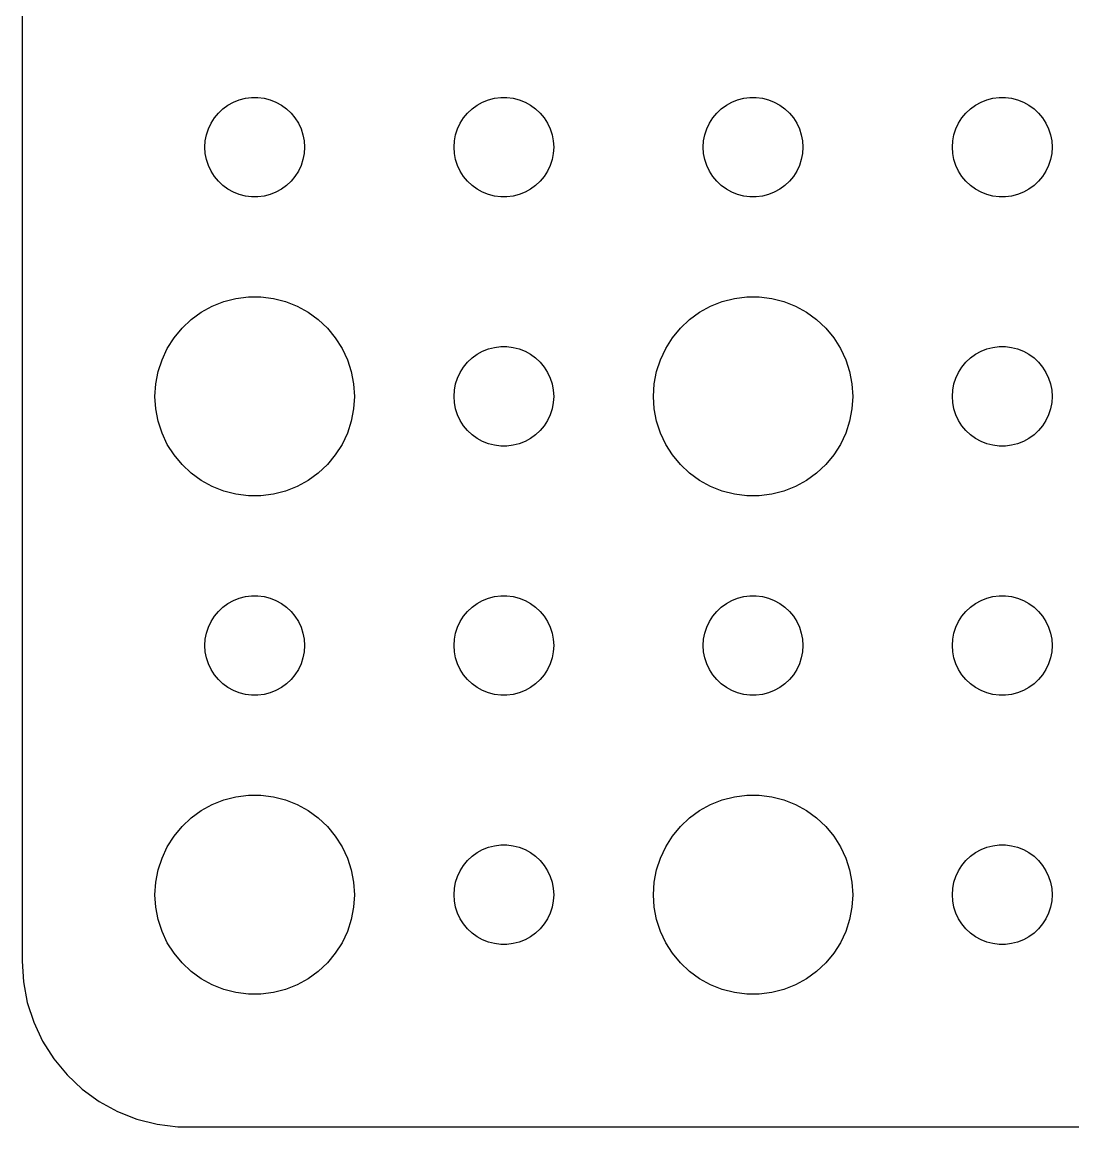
# Model space of a CAD drawing. Header units: metres. Extents: x -67 to 67, y 131 to 289.
# Drawn here: x -67 to -35.37, y 215.01 to 248.27 of the extents above; entities that cross this region are included whole.
import ezdxf

# ---------------------------------------------------------------- set-up
doc = ezdxf.new("R2010")
doc.units = ezdxf.units.M

msp = doc.modelspace()

# ---------------------------------------------------------------- linework, layer by layer
for p, q in [((-67, 284), (-67, 220)), ((-60.9561, 245.656), (-60.8037, 245.766)), ((-60.8037, 245.766), (-60.6387, 245.857)), ((-60.6387, 245.857), (-60.4635, 245.927)), ((-60.4635, 245.927), (-60.2811, 245.973)), ((-60.2811, 245.973), (-60.0942, 245.997)), ((-60.0942, 245.997), (-59.9058, 245.997)), ((-59.9058, 245.997), (-59.7189, 245.973)), ((-59.7189, 245.973), (-59.5365, 245.927)), ((-59.5365, 245.927), (-59.3613, 245.857)), ((-59.3613, 245.857), (-59.1963, 245.766)), ((-59.1963, 245.766), (-59.0439, 245.656)), ((-53.4561, 245.656), (-53.3037, 245.766)), ((-53.3037, 245.766), (-53.1387, 245.857)), ((-53.1387, 245.857), (-52.9635, 245.927)), ((-52.9635, 245.927), (-52.7811, 245.973)), ((-52.7811, 245.973), (-52.5942, 245.997)), ((-52.5942, 245.997), (-52.4058, 245.997)), ((-52.4058, 245.997), (-52.2189, 245.973)), ((-52.2189, 245.973), (-52.0365, 245.927)), ((-52.0365, 245.927), (-51.8613, 245.857)), ((-51.8613, 245.857), (-51.6963, 245.766)), ((-51.6963, 245.766), (-51.5439, 245.656)), ((-45.9561, 245.656), (-45.8037, 245.766)), ((-45.8037, 245.766), (-45.6387, 245.857)), ((-45.6387, 245.857), (-45.4635, 245.927)), ((-45.4635, 245.927), (-45.2811, 245.973)), ((-45.2811, 245.973), (-45.0942, 245.997)), ((-45.0942, 245.997), (-44.9058, 245.997)), ((-44.9058, 245.997), (-44.7189, 245.973)), ((-44.7189, 245.973), (-44.5365, 245.927)), ((-44.5365, 245.927), (-44.3613, 245.857)), ((-44.3613, 245.857), (-44.1963, 245.766)), ((-44.1963, 245.766), (-44.0439, 245.656)), ((-38.4561, 245.656), (-38.3037, 245.766)), ((-38.3037, 245.766), (-38.1387, 245.857)), ((-38.1387, 245.857), (-37.9635, 245.927)), ((-37.9635, 245.927), (-37.7811, 245.973)), ((-37.7811, 245.973), (-37.5942, 245.997)), ((-37.5942, 245.997), (-37.4058, 245.997)), ((-37.4058, 245.997), (-37.2189, 245.973)), ((-37.2189, 245.973), (-37.0365, 245.927)), ((-37.0365, 245.927), (-36.8613, 245.857)), ((-36.8613, 245.857), (-36.6963, 245.766)), ((-36.6963, 245.766), (-36.5439, 245.656)), ((-61.2135, 245.382), (-61.0934, 245.527)), ((-61.0934, 245.527), (-60.9561, 245.656)), ((-59.0439, 245.656), (-58.9065, 245.527)), ((-58.9065, 245.527), (-58.7865, 245.382)), ((-53.7135, 245.382), (-53.5934, 245.527)), ((-53.5934, 245.527), (-53.4561, 245.656)), ((-51.5439, 245.656), (-51.4065, 245.527)), ((-51.4065, 245.527), (-51.2865, 245.382)), ((-46.2135, 245.382), (-46.0934, 245.527)), ((-46.0934, 245.527), (-45.9561, 245.656)), ((-44.0439, 245.656), (-43.9065, 245.527)), ((-43.9065, 245.527), (-43.7865, 245.382)), ((-38.7135, 245.382), (-38.5934, 245.527)), ((-38.5934, 245.527), (-38.4561, 245.656)), ((-36.5439, 245.656), (-36.4065, 245.527)), ((-36.4065, 245.527), (-36.2865, 245.382)), ((-61.3947, 245.052), (-61.3145, 245.223)), ((-61.3145, 245.223), (-61.2135, 245.382)), ((-58.7865, 245.382), (-58.6855, 245.223)), ((-58.6855, 245.223), (-58.6053, 245.052)), ((-53.8947, 245.052), (-53.8145, 245.223)), ((-53.8145, 245.223), (-53.7135, 245.382)), ((-51.2865, 245.382), (-51.1855, 245.223)), ((-51.1855, 245.223), (-51.1053, 245.052)), ((-46.3947, 245.052), (-46.3145, 245.223)), ((-46.3145, 245.223), (-46.2135, 245.382)), ((-43.7865, 245.382), (-43.6855, 245.223)), ((-43.6855, 245.223), (-43.6053, 245.052)), ((-38.8947, 245.052), (-38.8145, 245.223)), ((-38.8145, 245.223), (-38.7135, 245.382)), ((-36.2865, 245.382), (-36.1855, 245.223)), ((-36.1855, 245.223), (-36.1053, 245.052)), ((-61.4882, 244.688), (-61.4529, 244.873)), ((-61.4529, 244.873), (-61.3947, 245.052)), ((-58.6053, 245.052), (-58.5471, 244.873)), ((-58.5471, 244.873), (-58.5118, 244.688)), ((-53.9882, 244.688), (-53.9529, 244.873)), ((-53.9529, 244.873), (-53.8947, 245.052)), ((-51.1053, 245.052), (-51.0471, 244.873)), ((-51.0471, 244.873), (-51.0118, 244.688)), ((-46.4882, 244.688), (-46.4529, 244.873)), ((-46.4529, 244.873), (-46.3947, 245.052)), ((-43.6053, 245.052), (-43.5471, 244.873)), ((-43.5471, 244.873), (-43.5118, 244.688)), ((-38.9882, 244.688), (-38.9529, 244.873)), ((-38.9529, 244.873), (-38.8947, 245.052)), ((-36.1053, 245.052), (-36.0471, 244.873)), ((-36.0471, 244.873), (-36.0118, 244.688)), ((-61.5, 244.5), (-61.4882, 244.688)), ((-61.4882, 244.312), (-61.5, 244.5)), ((-58.5118, 244.688), (-58.5, 244.5)), ((-58.5, 244.5), (-58.5118, 244.312)), ((-54, 244.5), (-53.9882, 244.688)), ((-53.9882, 244.312), (-54, 244.5)), ((-51.0118, 244.688), (-51, 244.5)), ((-51, 244.5), (-51.0118, 244.312)), ((-46.5, 244.5), (-46.4882, 244.688)), ((-46.4882, 244.312), (-46.5, 244.5)), ((-43.5118, 244.688), (-43.5, 244.5)), ((-43.5, 244.5), (-43.5118, 244.312)), ((-39, 244.5), (-38.9882, 244.688)), ((-38.9882, 244.312), (-39, 244.5)), ((-36.0118, 244.688), (-36, 244.5)), ((-36, 244.5), (-36.0118, 244.312)), ((-61.4529, 244.127), (-61.4882, 244.312)), ((-61.3947, 243.948), (-61.4529, 244.127)), ((-58.5471, 244.127), (-58.6053, 243.948)), ((-58.5118, 244.312), (-58.5471, 244.127)), ((-53.9529, 244.127), (-53.9882, 244.312)), ((-53.8947, 243.948), (-53.9529, 244.127)), ((-51.0471, 244.127), (-51.1053, 243.948)), ((-51.0118, 244.312), (-51.0471, 244.127)), ((-46.4529, 244.127), (-46.4882, 244.312)), ((-46.3947, 243.948), (-46.4529, 244.127)), ((-43.5471, 244.127), (-43.6053, 243.948)), ((-43.5118, 244.312), (-43.5471, 244.127)), ((-38.9529, 244.127), (-38.9882, 244.312)), ((-38.8947, 243.948), (-38.9529, 244.127)), ((-36.0471, 244.127), (-36.1053, 243.948)), ((-36.0118, 244.312), (-36.0471, 244.127)), ((-61.3145, 243.777), (-61.3947, 243.948)), ((-61.2135, 243.618), (-61.3145, 243.777)), ((-58.6855, 243.777), (-58.7865, 243.618)), ((-58.6053, 243.948), (-58.6855, 243.777)), ((-53.8145, 243.777), (-53.8947, 243.948)), ((-53.7135, 243.618), (-53.8145, 243.777)), ((-51.1855, 243.777), (-51.2865, 243.618)), ((-51.1053, 243.948), (-51.1855, 243.777)), ((-46.3145, 243.777), (-46.3947, 243.948)), ((-46.2135, 243.618), (-46.3145, 243.777)), ((-43.6855, 243.777), (-43.7865, 243.618)), ((-43.6053, 243.948), (-43.6855, 243.777)), ((-38.8145, 243.777), (-38.8947, 243.948)), ((-38.7135, 243.618), (-38.8145, 243.777)), ((-36.1855, 243.777), (-36.2865, 243.618)), ((-36.1053, 243.948), (-36.1855, 243.777)), ((-61.0934, 243.473), (-61.2135, 243.618)), ((-60.9561, 243.344), (-61.0934, 243.473)), ((-58.9065, 243.473), (-59.0439, 243.344)), ((-58.7865, 243.618), (-58.9065, 243.473)), ((-53.5934, 243.473), (-53.7135, 243.618)), ((-53.4561, 243.344), (-53.5934, 243.473)), ((-51.4065, 243.473), (-51.5439, 243.344)), ((-51.2865, 243.618), (-51.4065, 243.473)), ((-46.0934, 243.473), (-46.2135, 243.618)), ((-45.9561, 243.344), (-46.0934, 243.473)), ((-43.9065, 243.473), (-44.0439, 243.344)), ((-43.7865, 243.618), (-43.9065, 243.473)), ((-38.5934, 243.473), (-38.7135, 243.618)), ((-38.4561, 243.344), (-38.5934, 243.473)), ((-36.4065, 243.473), (-36.5439, 243.344)), ((-36.2865, 243.618), (-36.4065, 243.473)), ((-60.8037, 243.234), (-60.9561, 243.344)), ((-60.6387, 243.143), (-60.8037, 243.234)), ((-60.4635, 243.073), (-60.6387, 243.143)), ((-59.3613, 243.143), (-59.5365, 243.073)), ((-59.1963, 243.234), (-59.3613, 243.143)), ((-59.0439, 243.344), (-59.1963, 243.234)), ((-53.3037, 243.234), (-53.4561, 243.344)), ((-53.1387, 243.143), (-53.3037, 243.234)), ((-52.9635, 243.073), (-53.1387, 243.143)), ((-51.8613, 243.143), (-52.0365, 243.073)), ((-51.6963, 243.234), (-51.8613, 243.143)), ((-51.5439, 243.344), (-51.6963, 243.234)), ((-45.8037, 243.234), (-45.9561, 243.344)), ((-45.6387, 243.143), (-45.8037, 243.234)), ((-45.4635, 243.073), (-45.6387, 243.143)), ((-44.3613, 243.143), (-44.5365, 243.073)), ((-44.1963, 243.234), (-44.3613, 243.143)), ((-44.0439, 243.344), (-44.1963, 243.234)), ((-38.3037, 243.234), (-38.4561, 243.344)), ((-38.1387, 243.143), (-38.3037, 243.234)), ((-37.9635, 243.073), (-38.1387, 243.143)), ((-36.8613, 243.143), (-37.0365, 243.073)), ((-36.6963, 243.234), (-36.8613, 243.143)), ((-36.5439, 243.344), (-36.6963, 243.234)), ((-60.2811, 243.027), (-60.4635, 243.073)), ((-60.0942, 243.003), (-60.2811, 243.027)), ((-59.9058, 243.003), (-60.0942, 243.003)), ((-59.7189, 243.027), (-59.9058, 243.003)), ((-59.5365, 243.073), (-59.7189, 243.027)), ((-52.7811, 243.027), (-52.9635, 243.073)), ((-52.5942, 243.003), (-52.7811, 243.027)), ((-52.4058, 243.003), (-52.5942, 243.003)), ((-52.2189, 243.027), (-52.4058, 243.003)), ((-52.0365, 243.073), (-52.2189, 243.027)), ((-45.2811, 243.027), (-45.4635, 243.073)), ((-45.0942, 243.003), (-45.2811, 243.027)), ((-44.9058, 243.003), (-45.0942, 243.003)), ((-44.7189, 243.027), (-44.9058, 243.003)), ((-44.5365, 243.073), (-44.7189, 243.027)), ((-37.7811, 243.027), (-37.9635, 243.073)), ((-37.5942, 243.003), (-37.7811, 243.027)), ((-37.4058, 243.003), (-37.5942, 243.003)), ((-37.2189, 243.027), (-37.4058, 243.003)), ((-37.0365, 243.073), (-37.2189, 243.027)), ((-61.2773, 239.714), (-60.927, 239.853)), ((-60.927, 239.853), (-60.5621, 239.947)), ((-60.5621, 239.947), (-60.1884, 239.994)), ((-60.1884, 239.994), (-59.8116, 239.994)), ((-59.8116, 239.994), (-59.4379, 239.947)), ((-59.4379, 239.947), (-59.0729, 239.853)), ((-59.0729, 239.853), (-58.7227, 239.714)), ((-46.2773, 239.714), (-45.927, 239.853)), ((-45.927, 239.853), (-45.5621, 239.947)), ((-45.5621, 239.947), (-45.1884, 239.994)), ((-45.1884, 239.994), (-44.8116, 239.994)), ((-44.8116, 239.994), (-44.4379, 239.947)), ((-44.4379, 239.947), (-44.0729, 239.853)), ((-44.0729, 239.853), (-43.7227, 239.714)), ((-61.9123, 239.312), (-61.6075, 239.533)), ((-61.6075, 239.533), (-61.2773, 239.714)), ((-58.7227, 239.714), (-58.3925, 239.533)), ((-58.3925, 239.533), (-58.0877, 239.312)), ((-46.9123, 239.312), (-46.6075, 239.533)), ((-46.6075, 239.533), (-46.2773, 239.714)), ((-43.7227, 239.714), (-43.3925, 239.533)), ((-43.3925, 239.533), (-43.0877, 239.312)), ((-62.1869, 239.054), (-61.9123, 239.312)), ((-58.0877, 239.312), (-57.8131, 239.054)), ((-47.1869, 239.054), (-46.9123, 239.312)), ((-43.0877, 239.312), (-42.8131, 239.054)), ((-62.427, 238.763), (-62.1869, 239.054)), ((-57.8131, 239.054), (-57.5729, 238.763)), ((-47.427, 238.763), (-47.1869, 239.054)), ((-42.8131, 239.054), (-42.5729, 238.763)), ((-62.6289, 238.445), (-62.427, 238.763)), ((-57.5729, 238.763), (-57.3711, 238.445)), ((-52.9635, 238.427), (-52.7811, 238.473)), ((-52.7811, 238.473), (-52.5942, 238.497)), ((-52.5942, 238.497), (-52.4058, 238.497)), ((-52.4058, 238.497), (-52.2189, 238.473)), ((-52.2189, 238.473), (-52.0365, 238.427)), ((-47.6289, 238.445), (-47.427, 238.763)), ((-42.5729, 238.763), (-42.3711, 238.445)), ((-37.9635, 238.427), (-37.7811, 238.473)), ((-37.7811, 238.473), (-37.5942, 238.497)), ((-37.5942, 238.497), (-37.4058, 238.497)), ((-37.4058, 238.497), (-37.2189, 238.473)), ((-37.2189, 238.473), (-37.0365, 238.427)), ((-62.7893, 238.104), (-62.6289, 238.445)), ((-57.3711, 238.445), (-57.2107, 238.104)), ((-53.5934, 238.027), (-53.4561, 238.156)), ((-53.4561, 238.156), (-53.3037, 238.266)), ((-53.3037, 238.266), (-53.1387, 238.357)), ((-53.1387, 238.357), (-52.9635, 238.427)), ((-52.0365, 238.427), (-51.8613, 238.357)), ((-51.8613, 238.357), (-51.6963, 238.266)), ((-51.6963, 238.266), (-51.5439, 238.156)), ((-51.5439, 238.156), (-51.4065, 238.027)), ((-47.7893, 238.104), (-47.6289, 238.445)), ((-42.3711, 238.445), (-42.2107, 238.104)), ((-38.5934, 238.027), (-38.4561, 238.156)), ((-38.4561, 238.156), (-38.3037, 238.266)), ((-38.3037, 238.266), (-38.1387, 238.357)), ((-38.1387, 238.357), (-37.9635, 238.427)), ((-37.0365, 238.427), (-36.8613, 238.357)), ((-36.8613, 238.357), (-36.6963, 238.266)), ((-36.6963, 238.266), (-36.5439, 238.156)), ((-36.5439, 238.156), (-36.4065, 238.027)), ((-62.9057, 237.746), (-62.7893, 238.104)), ((-57.2107, 238.104), (-57.0942, 237.746)), ((-53.8145, 237.723), (-53.7135, 237.882)), ((-53.7135, 237.882), (-53.5934, 238.027)), ((-51.4065, 238.027), (-51.2865, 237.882)), ((-51.2865, 237.882), (-51.1855, 237.723)), ((-47.9057, 237.746), (-47.7893, 238.104)), ((-42.2107, 238.104), (-42.0942, 237.746)), ((-38.8145, 237.723), (-38.7135, 237.882)), ((-38.7135, 237.882), (-38.5934, 238.027)), ((-36.4065, 238.027), (-36.2865, 237.882)), ((-36.2865, 237.882), (-36.1855, 237.723)), ((-62.9763, 237.376), (-62.9057, 237.746)), ((-57.0942, 237.746), (-57.0237, 237.376)), ((-53.9529, 237.373), (-53.8947, 237.552)), ((-53.8947, 237.552), (-53.8145, 237.723)), ((-51.1855, 237.723), (-51.1053, 237.552)), ((-51.1053, 237.552), (-51.0471, 237.373)), ((-47.9763, 237.376), (-47.9057, 237.746)), ((-42.0942, 237.746), (-42.0237, 237.376)), ((-38.9529, 237.373), (-38.8947, 237.552)), ((-38.8947, 237.552), (-38.8145, 237.723)), ((-36.1855, 237.723), (-36.1053, 237.552)), ((-36.1053, 237.552), (-36.0471, 237.373)), ((-63, 237), (-62.9763, 237.376)), ((-57.0237, 237.376), (-57, 237)), ((-54, 237), (-53.9882, 237.188)), ((-53.9882, 237.188), (-53.9529, 237.373)), ((-51.0471, 237.373), (-51.0118, 237.188)), ((-51.0118, 237.188), (-51, 237)), ((-48, 237), (-47.9763, 237.376)), ((-42.0237, 237.376), (-42, 237)), ((-39, 237), (-38.9882, 237.188)), ((-38.9882, 237.188), (-38.9529, 237.373)), ((-36.0471, 237.373), (-36.0118, 237.188)), ((-36.0118, 237.188), (-36, 237)), ((-62.9763, 236.624), (-63, 237)), ((-57, 237), (-57.0237, 236.624)), ((-53.9882, 236.812), (-54, 237)), ((-53.9529, 236.627), (-53.9882, 236.812)), ((-51.0118, 236.812), (-51.0471, 236.627)), ((-51, 237), (-51.0118, 236.812)), ((-47.9763, 236.624), (-48, 237)), ((-42, 237), (-42.0237, 236.624)), ((-38.9882, 236.812), (-39, 237)), ((-38.9529, 236.627), (-38.9882, 236.812)), ((-36.0118, 236.812), (-36.0471, 236.627)), ((-36, 237), (-36.0118, 236.812)), ((-62.9057, 236.254), (-62.9763, 236.624)), ((-57.0237, 236.624), (-57.0942, 236.254)), ((-53.8947, 236.448), (-53.9529, 236.627)), ((-51.0471, 236.627), (-51.1053, 236.448)), ((-47.9057, 236.254), (-47.9763, 236.624)), ((-42.0237, 236.624), (-42.0942, 236.254)), ((-38.8947, 236.448), (-38.9529, 236.627)), ((-36.0471, 236.627), (-36.1053, 236.448)), ((-62.7893, 235.896), (-62.9057, 236.254)), ((-57.0942, 236.254), (-57.2107, 235.896)), ((-53.8145, 236.277), (-53.8947, 236.448)), ((-53.7135, 236.118), (-53.8145, 236.277)), ((-51.1855, 236.277), (-51.2865, 236.118)), ((-51.1053, 236.448), (-51.1855, 236.277)), ((-47.7893, 235.896), (-47.9057, 236.254)), ((-42.0942, 236.254), (-42.2107, 235.896)), ((-38.8145, 236.277), (-38.8947, 236.448)), ((-38.7135, 236.118), (-38.8145, 236.277)), ((-36.1855, 236.277), (-36.2865, 236.118)), ((-36.1053, 236.448), (-36.1855, 236.277)), ((-62.6289, 235.555), (-62.7893, 235.896)), ((-57.2107, 235.896), (-57.3711, 235.555)), ((-53.5934, 235.973), (-53.7135, 236.118)), ((-53.4561, 235.844), (-53.5934, 235.973)), ((-53.3037, 235.734), (-53.4561, 235.844)), ((-51.5439, 235.844), (-51.6963, 235.734)), ((-51.4065, 235.973), (-51.5439, 235.844)), ((-51.2865, 236.118), (-51.4065, 235.973)), ((-47.6289, 235.555), (-47.7893, 235.896)), ((-42.2107, 235.896), (-42.3711, 235.555)), ((-38.5934, 235.973), (-38.7135, 236.118)), ((-38.4561, 235.844), (-38.5934, 235.973)), ((-38.3037, 235.734), (-38.4561, 235.844)), ((-36.5439, 235.844), (-36.6963, 235.734)), ((-36.4065, 235.973), (-36.5439, 235.844)), ((-36.2865, 236.118), (-36.4065, 235.973)), ((-62.427, 235.237), (-62.6289, 235.555)), ((-57.3711, 235.555), (-57.5729, 235.237)), ((-53.1387, 235.643), (-53.3037, 235.734)), ((-52.9635, 235.573), (-53.1387, 235.643)), ((-52.7811, 235.527), (-52.9635, 235.573)), ((-52.5942, 235.503), (-52.7811, 235.527)), ((-52.4058, 235.503), (-52.5942, 235.503)), ((-52.2189, 235.527), (-52.4058, 235.503)), ((-52.0365, 235.573), (-52.2189, 235.527)), ((-51.8613, 235.643), (-52.0365, 235.573)), ((-51.6963, 235.734), (-51.8613, 235.643)), ((-47.427, 235.237), (-47.6289, 235.555)), ((-42.3711, 235.555), (-42.5729, 235.237)), ((-38.1387, 235.643), (-38.3037, 235.734)), ((-37.9635, 235.573), (-38.1387, 235.643)), ((-37.7811, 235.527), (-37.9635, 235.573)), ((-37.5942, 235.503), (-37.7811, 235.527)), ((-37.4058, 235.503), (-37.5942, 235.503)), ((-37.2189, 235.527), (-37.4058, 235.503)), ((-37.0365, 235.573), (-37.2189, 235.527)), ((-36.8613, 235.643), (-37.0365, 235.573)), ((-36.6963, 235.734), (-36.8613, 235.643)), ((-62.1869, 234.946), (-62.427, 235.237)), ((-57.5729, 235.237), (-57.8131, 234.946)), ((-47.1869, 234.946), (-47.427, 235.237)), ((-42.5729, 235.237), (-42.8131, 234.946)), ((-61.9123, 234.688), (-62.1869, 234.946)), ((-57.8131, 234.946), (-58.0877, 234.688)), ((-46.9123, 234.688), (-47.1869, 234.946)), ((-42.8131, 234.946), (-43.0877, 234.688)), ((-61.6075, 234.467), (-61.9123, 234.688)), ((-61.2773, 234.286), (-61.6075, 234.467)), ((-58.3925, 234.467), (-58.7227, 234.286)), ((-58.0877, 234.688), (-58.3925, 234.467)), ((-46.6075, 234.467), (-46.9123, 234.688)), ((-46.2773, 234.286), (-46.6075, 234.467)), ((-43.3925, 234.467), (-43.7227, 234.286)), ((-43.0877, 234.688), (-43.3925, 234.467)), ((-60.927, 234.147), (-61.2773, 234.286)), ((-60.5621, 234.053), (-60.927, 234.147)), ((-59.0729, 234.147), (-59.4379, 234.053)), ((-58.7227, 234.286), (-59.0729, 234.147)), ((-45.927, 234.147), (-46.2773, 234.286)), ((-45.5621, 234.053), (-45.927, 234.147)), ((-44.0729, 234.147), (-44.4379, 234.053)), ((-43.7227, 234.286), (-44.0729, 234.147)), ((-60.1884, 234.006), (-60.5621, 234.053)), ((-59.8116, 234.006), (-60.1884, 234.006)), ((-59.4379, 234.053), (-59.8116, 234.006)), ((-45.1884, 234.006), (-45.5621, 234.053)), ((-44.8116, 234.006), (-45.1884, 234.006)), ((-44.4379, 234.053), (-44.8116, 234.006)), ((-60.8037, 230.766), (-60.6387, 230.857)), ((-60.6387, 230.857), (-60.4635, 230.927)), ((-60.4635, 230.927), (-60.2811, 230.973)), ((-60.2811, 230.973), (-60.0942, 230.997)), ((-60.0942, 230.997), (-59.9058, 230.997)), ((-59.9058, 230.997), (-59.7189, 230.973)), ((-59.7189, 230.973), (-59.5365, 230.927)), ((-59.5365, 230.927), (-59.3613, 230.857)), ((-59.3613, 230.857), (-59.1963, 230.766)), ((-53.3037, 230.766), (-53.1387, 230.857)), ((-53.1387, 230.857), (-52.9635, 230.927)), ((-52.9635, 230.927), (-52.7811, 230.973)), ((-52.7811, 230.973), (-52.5942, 230.997)), ((-52.5942, 230.997), (-52.4058, 230.997)), ((-52.4058, 230.997), (-52.2189, 230.973)), ((-52.2189, 230.973), (-52.0365, 230.927)), ((-52.0365, 230.927), (-51.8613, 230.857)), ((-51.8613, 230.857), (-51.6963, 230.766)), ((-45.8037, 230.766), (-45.6387, 230.857)), ((-45.6387, 230.857), (-45.4635, 230.927)), ((-45.4635, 230.927), (-45.2811, 230.973)), ((-45.2811, 230.973), (-45.0942, 230.997)), ((-45.0942, 230.997), (-44.9058, 230.997)), ((-44.9058, 230.997), (-44.7189, 230.973)), ((-44.7189, 230.973), (-44.5365, 230.927)), ((-44.5365, 230.927), (-44.3613, 230.857)), ((-44.3613, 230.857), (-44.1963, 230.766)), ((-38.3037, 230.766), (-38.1387, 230.857)), ((-38.1387, 230.857), (-37.9635, 230.927)), ((-37.9635, 230.927), (-37.7811, 230.973)), ((-37.7811, 230.973), (-37.5942, 230.997)), ((-37.5942, 230.997), (-37.4058, 230.997)), ((-37.4058, 230.997), (-37.2189, 230.973)), ((-37.2189, 230.973), (-37.0365, 230.927)), ((-37.0365, 230.927), (-36.8613, 230.857)), ((-36.8613, 230.857), (-36.6963, 230.766)), ((-61.2135, 230.382), (-61.0934, 230.527)), ((-61.0934, 230.527), (-60.9561, 230.656)), ((-60.9561, 230.656), (-60.8037, 230.766)), ((-59.1963, 230.766), (-59.0439, 230.656)), ((-59.0439, 230.656), (-58.9065, 230.527)), ((-58.9065, 230.527), (-58.7865, 230.382)), ((-53.7135, 230.382), (-53.5934, 230.527)), ((-53.5934, 230.527), (-53.4561, 230.656)), ((-53.4561, 230.656), (-53.3037, 230.766)), ((-51.6963, 230.766), (-51.5439, 230.656)), ((-51.5439, 230.656), (-51.4065, 230.527)), ((-51.4065, 230.527), (-51.2865, 230.382)), ((-46.2135, 230.382), (-46.0934, 230.527)), ((-46.0934, 230.527), (-45.9561, 230.656)), ((-45.9561, 230.656), (-45.8037, 230.766)), ((-44.1963, 230.766), (-44.0439, 230.656)), ((-44.0439, 230.656), (-43.9065, 230.527)), ((-43.9065, 230.527), (-43.7865, 230.382)), ((-38.7135, 230.382), (-38.5934, 230.527)), ((-38.5934, 230.527), (-38.4561, 230.656)), ((-38.4561, 230.656), (-38.3037, 230.766)), ((-36.6963, 230.766), (-36.5439, 230.656)), ((-36.5439, 230.656), (-36.4065, 230.527)), ((-36.4065, 230.527), (-36.2865, 230.382)), ((-61.3947, 230.052), (-61.3145, 230.223)), ((-61.3145, 230.223), (-61.2135, 230.382)), ((-58.7865, 230.382), (-58.6855, 230.223)), ((-58.6855, 230.223), (-58.6053, 230.052)), ((-53.8947, 230.052), (-53.8145, 230.223)), ((-53.8145, 230.223), (-53.7135, 230.382)), ((-51.2865, 230.382), (-51.1855, 230.223)), ((-51.1855, 230.223), (-51.1053, 230.052)), ((-46.3947, 230.052), (-46.3145, 230.223)), ((-46.3145, 230.223), (-46.2135, 230.382)), ((-43.7865, 230.382), (-43.6855, 230.223)), ((-43.6855, 230.223), (-43.6053, 230.052)), ((-38.8947, 230.052), (-38.8145, 230.223)), ((-38.8145, 230.223), (-38.7135, 230.382)), ((-36.2865, 230.382), (-36.1855, 230.223)), ((-36.1855, 230.223), (-36.1053, 230.052)), ((-61.4882, 229.688), (-61.4529, 229.873)), ((-61.4529, 229.873), (-61.3947, 230.052)), ((-58.6053, 230.052), (-58.5471, 229.873)), ((-58.5471, 229.873), (-58.5118, 229.688)), ((-53.9882, 229.688), (-53.9529, 229.873)), ((-53.9529, 229.873), (-53.8947, 230.052)), ((-51.1053, 230.052), (-51.0471, 229.873)), ((-51.0471, 229.873), (-51.0118, 229.688)), ((-46.4882, 229.688), (-46.4529, 229.873)), ((-46.4529, 229.873), (-46.3947, 230.052)), ((-43.6053, 230.052), (-43.5471, 229.873)), ((-43.5471, 229.873), (-43.5118, 229.688)), ((-38.9882, 229.688), (-38.9529, 229.873)), ((-38.9529, 229.873), (-38.8947, 230.052)), ((-36.1053, 230.052), (-36.0471, 229.873)), ((-36.0471, 229.873), (-36.0118, 229.688)), ((-61.5, 229.5), (-61.4882, 229.688)), ((-61.4882, 229.312), (-61.5, 229.5)), ((-58.5118, 229.688), (-58.5, 229.5)), ((-58.5, 229.5), (-58.5118, 229.312)), ((-54, 229.5), (-53.9882, 229.688)), ((-53.9882, 229.312), (-54, 229.5)), ((-51.0118, 229.688), (-51, 229.5)), ((-51, 229.5), (-51.0118, 229.312)), ((-46.5, 229.5), (-46.4882, 229.688)), ((-46.4882, 229.312), (-46.5, 229.5)), ((-43.5118, 229.688), (-43.5, 229.5)), ((-43.5, 229.5), (-43.5118, 229.312)), ((-39, 229.5), (-38.9882, 229.688)), ((-38.9882, 229.312), (-39, 229.5)), ((-36.0118, 229.688), (-36, 229.5)), ((-36, 229.5), (-36.0118, 229.312)), ((-61.4529, 229.127), (-61.4882, 229.312)), ((-58.5118, 229.312), (-58.5471, 229.127)), ((-53.9529, 229.127), (-53.9882, 229.312)), ((-51.0118, 229.312), (-51.0471, 229.127)), ((-46.4529, 229.127), (-46.4882, 229.312)), ((-43.5118, 229.312), (-43.5471, 229.127)), ((-38.9529, 229.127), (-38.9882, 229.312)), ((-36.0118, 229.312), (-36.0471, 229.127)), ((-61.3947, 228.948), (-61.4529, 229.127)), ((-61.3145, 228.777), (-61.3947, 228.948)), ((-58.6053, 228.948), (-58.6855, 228.777)), ((-58.5471, 229.127), (-58.6053, 228.948)), ((-53.8947, 228.948), (-53.9529, 229.127)), ((-53.8145, 228.777), (-53.8947, 228.948)), ((-51.1053, 228.948), (-51.1855, 228.777)), ((-51.0471, 229.127), (-51.1053, 228.948)), ((-46.3947, 228.948), (-46.4529, 229.127)), ((-46.3145, 228.777), (-46.3947, 228.948)), ((-43.6053, 228.948), (-43.6855, 228.777)), ((-43.5471, 229.127), (-43.6053, 228.948)), ((-38.8947, 228.948), (-38.9529, 229.127)), ((-38.8145, 228.777), (-38.8947, 228.948)), ((-36.1053, 228.948), (-36.1855, 228.777)), ((-36.0471, 229.127), (-36.1053, 228.948)), ((-61.2135, 228.618), (-61.3145, 228.777)), ((-61.0934, 228.473), (-61.2135, 228.618)), ((-60.9561, 228.344), (-61.0934, 228.473)), ((-58.9065, 228.473), (-59.0439, 228.344)), ((-58.7865, 228.618), (-58.9065, 228.473)), ((-58.6855, 228.777), (-58.7865, 228.618)), ((-53.7135, 228.618), (-53.8145, 228.777)), ((-53.5934, 228.473), (-53.7135, 228.618)), ((-53.4561, 228.344), (-53.5934, 228.473)), ((-51.4065, 228.473), (-51.5439, 228.344)), ((-51.2865, 228.618), (-51.4065, 228.473)), ((-51.1855, 228.777), (-51.2865, 228.618)), ((-46.2135, 228.618), (-46.3145, 228.777)), ((-46.0934, 228.473), (-46.2135, 228.618)), ((-45.9561, 228.344), (-46.0934, 228.473)), ((-43.9065, 228.473), (-44.0439, 228.344)), ((-43.7865, 228.618), (-43.9065, 228.473)), ((-43.6855, 228.777), (-43.7865, 228.618)), ((-38.7135, 228.618), (-38.8145, 228.777)), ((-38.5934, 228.473), (-38.7135, 228.618)), ((-38.4561, 228.344), (-38.5934, 228.473)), ((-36.4065, 228.473), (-36.5439, 228.344)), ((-36.2865, 228.618), (-36.4065, 228.473)), ((-36.1855, 228.777), (-36.2865, 228.618)), ((-60.8037, 228.234), (-60.9561, 228.344)), ((-60.6387, 228.143), (-60.8037, 228.234)), ((-60.4635, 228.073), (-60.6387, 228.143)), ((-59.3613, 228.143), (-59.5365, 228.073)), ((-59.1963, 228.234), (-59.3613, 228.143)), ((-59.0439, 228.344), (-59.1963, 228.234)), ((-53.3037, 228.234), (-53.4561, 228.344)), ((-53.1387, 228.143), (-53.3037, 228.234)), ((-52.9635, 228.073), (-53.1387, 228.143)), ((-51.8613, 228.143), (-52.0365, 228.073)), ((-51.6963, 228.234), (-51.8613, 228.143)), ((-51.5439, 228.344), (-51.6963, 228.234)), ((-45.8037, 228.234), (-45.9561, 228.344)), ((-45.6387, 228.143), (-45.8037, 228.234)), ((-45.4635, 228.073), (-45.6387, 228.143)), ((-44.3613, 228.143), (-44.5365, 228.073)), ((-44.1963, 228.234), (-44.3613, 228.143)), ((-44.0439, 228.344), (-44.1963, 228.234)), ((-38.3037, 228.234), (-38.4561, 228.344)), ((-38.1387, 228.143), (-38.3037, 228.234)), ((-37.9635, 228.073), (-38.1387, 228.143)), ((-36.8613, 228.143), (-37.0365, 228.073)), ((-36.6963, 228.234), (-36.8613, 228.143)), ((-36.5439, 228.344), (-36.6963, 228.234)), ((-60.2811, 228.027), (-60.4635, 228.073)), ((-60.0942, 228.003), (-60.2811, 228.027)), ((-59.9058, 228.003), (-60.0942, 228.003)), ((-59.7189, 228.027), (-59.9058, 228.003)), ((-59.5365, 228.073), (-59.7189, 228.027)), ((-52.7811, 228.027), (-52.9635, 228.073)), ((-52.5942, 228.003), (-52.7811, 228.027)), ((-52.4058, 228.003), (-52.5942, 228.003)), ((-52.2189, 228.027), (-52.4058, 228.003)), ((-52.0365, 228.073), (-52.2189, 228.027)), ((-45.2811, 228.027), (-45.4635, 228.073)), ((-45.0942, 228.003), (-45.2811, 228.027)), ((-44.9058, 228.003), (-45.0942, 228.003)), ((-44.7189, 228.027), (-44.9058, 228.003)), ((-44.5365, 228.073), (-44.7189, 228.027)), ((-37.7811, 228.027), (-37.9635, 228.073)), ((-37.5942, 228.003), (-37.7811, 228.027)), ((-37.4058, 228.003), (-37.5942, 228.003)), ((-37.2189, 228.027), (-37.4058, 228.003)), ((-37.0365, 228.073), (-37.2189, 228.027)), ((-61.2773, 224.714), (-60.927, 224.853)), ((-60.927, 224.853), (-60.5621, 224.947)), ((-60.5621, 224.947), (-60.1884, 224.994)), ((-60.1884, 224.994), (-59.8116, 224.994)), ((-59.8116, 224.994), (-59.4379, 224.947)), ((-59.4379, 224.947), (-59.0729, 224.853)), ((-59.0729, 224.853), (-58.7227, 224.714)), ((-46.2773, 224.714), (-45.927, 224.853)), ((-45.927, 224.853), (-45.5621, 224.947)), ((-45.5621, 224.947), (-45.1884, 224.994)), ((-45.1884, 224.994), (-44.8116, 224.994)), ((-44.8116, 224.994), (-44.4379, 224.947)), ((-44.4379, 224.947), (-44.0729, 224.853)), ((-44.0729, 224.853), (-43.7227, 224.714)), ((-61.9123, 224.312), (-61.6075, 224.533)), ((-61.6075, 224.533), (-61.2773, 224.714)), ((-58.7227, 224.714), (-58.3925, 224.533)), ((-58.3925, 224.533), (-58.0877, 224.312)), ((-46.9123, 224.312), (-46.6075, 224.533)), ((-46.6075, 224.533), (-46.2773, 224.714)), ((-43.7227, 224.714), (-43.3925, 224.533)), ((-43.3925, 224.533), (-43.0877, 224.312)), ((-62.1869, 224.054), (-61.9123, 224.312)), ((-58.0877, 224.312), (-57.8131, 224.054)), ((-47.1869, 224.054), (-46.9123, 224.312)), ((-43.0877, 224.312), (-42.8131, 224.054)), ((-62.427, 223.763), (-62.1869, 224.054)), ((-57.8131, 224.054), (-57.5729, 223.763)), ((-47.427, 223.763), (-47.1869, 224.054)), ((-42.8131, 224.054), (-42.5729, 223.763)), ((-62.6289, 223.445), (-62.427, 223.763)), ((-57.5729, 223.763), (-57.3711, 223.445)), ((-52.7811, 223.473), (-52.5942, 223.497)), ((-52.5942, 223.497), (-52.4058, 223.497)), ((-52.4058, 223.497), (-52.2189, 223.473)), ((-47.6289, 223.445), (-47.427, 223.763)), ((-42.5729, 223.763), (-42.3711, 223.445)), ((-37.7811, 223.473), (-37.5942, 223.497)), ((-37.5942, 223.497), (-37.4058, 223.497)), ((-37.4058, 223.497), (-37.2189, 223.473)), ((-62.7893, 223.104), (-62.6289, 223.445)), ((-57.3711, 223.445), (-57.2107, 223.104)), ((-53.5934, 223.027), (-53.4561, 223.156)), ((-53.4561, 223.156), (-53.3037, 223.266)), ((-53.3037, 223.266), (-53.1387, 223.357)), ((-53.1387, 223.357), (-52.9635, 223.427)), ((-52.9635, 223.427), (-52.7811, 223.473)), ((-52.2189, 223.473), (-52.0365, 223.427)), ((-52.0365, 223.427), (-51.8613, 223.357)), ((-51.8613, 223.357), (-51.6963, 223.266)), ((-51.6963, 223.266), (-51.5439, 223.156)), ((-51.5439, 223.156), (-51.4065, 223.027)), ((-47.7893, 223.104), (-47.6289, 223.445)), ((-42.3711, 223.445), (-42.2107, 223.104)), ((-38.5934, 223.027), (-38.4561, 223.156)), ((-38.4561, 223.156), (-38.3037, 223.266)), ((-38.3037, 223.266), (-38.1387, 223.357)), ((-38.1387, 223.357), (-37.9635, 223.427)), ((-37.9635, 223.427), (-37.7811, 223.473)), ((-37.2189, 223.473), (-37.0365, 223.427)), ((-37.0365, 223.427), (-36.8613, 223.357)), ((-36.8613, 223.357), (-36.6963, 223.266)), ((-36.6963, 223.266), (-36.5439, 223.156)), ((-36.5439, 223.156), (-36.4065, 223.027)), ((-62.9057, 222.746), (-62.7893, 223.104)), ((-57.2107, 223.104), (-57.0942, 222.746)), ((-53.8145, 222.723), (-53.7135, 222.882)), ((-53.7135, 222.882), (-53.5934, 223.027)), ((-51.4065, 223.027), (-51.2865, 222.882)), ((-51.2865, 222.882), (-51.1855, 222.723)), ((-47.9057, 222.746), (-47.7893, 223.104)), ((-42.2107, 223.104), (-42.0942, 222.746)), ((-38.8145, 222.723), (-38.7135, 222.882)), ((-38.7135, 222.882), (-38.5934, 223.027)), ((-36.4065, 223.027), (-36.2865, 222.882)), ((-36.2865, 222.882), (-36.1855, 222.723)), ((-62.9763, 222.376), (-62.9057, 222.746)), ((-57.0942, 222.746), (-57.0237, 222.376)), ((-53.9529, 222.373), (-53.8947, 222.552)), ((-53.8947, 222.552), (-53.8145, 222.723)), ((-51.1855, 222.723), (-51.1053, 222.552)), ((-51.1053, 222.552), (-51.0471, 222.373)), ((-47.9763, 222.376), (-47.9057, 222.746)), ((-42.0942, 222.746), (-42.0237, 222.376)), ((-38.9529, 222.373), (-38.8947, 222.552)), ((-38.8947, 222.552), (-38.8145, 222.723)), ((-36.1855, 222.723), (-36.1053, 222.552)), ((-36.1053, 222.552), (-36.0471, 222.373)), ((-63, 222), (-62.9763, 222.376)), ((-57.0237, 222.376), (-57, 222)), ((-54, 222), (-53.9882, 222.188)), ((-53.9882, 222.188), (-53.9529, 222.373)), ((-51.0471, 222.373), (-51.0118, 222.188)), ((-51.0118, 222.188), (-51, 222)), ((-48, 222), (-47.9763, 222.376)), ((-42.0237, 222.376), (-42, 222)), ((-39, 222), (-38.9882, 222.188)), ((-38.9882, 222.188), (-38.9529, 222.373)), ((-36.0471, 222.373), (-36.0118, 222.188)), ((-36.0118, 222.188), (-36, 222)), ((-62.9763, 221.624), (-63, 222)), ((-57, 222), (-57.0237, 221.624)), ((-53.9882, 221.812), (-54, 222)), ((-51, 222), (-51.0118, 221.812)), ((-47.9763, 221.624), (-48, 222)), ((-42, 222), (-42.0237, 221.624)), ((-38.9882, 221.812), (-39, 222)), ((-36, 222), (-36.0118, 221.812)), ((-62.9057, 221.254), (-62.9763, 221.624)), ((-57.0237, 221.624), (-57.0942, 221.254)), ((-53.9529, 221.627), (-53.9882, 221.812)), ((-53.8947, 221.448), (-53.9529, 221.627)), ((-51.0471, 221.627), (-51.1053, 221.448)), ((-51.0118, 221.812), (-51.0471, 221.627)), ((-47.9057, 221.254), (-47.9763, 221.624)), ((-42.0237, 221.624), (-42.0942, 221.254)), ((-38.9529, 221.627), (-38.9882, 221.812)), ((-38.8947, 221.448), (-38.9529, 221.627)), ((-36.0471, 221.627), (-36.1053, 221.448)), ((-36.0118, 221.812), (-36.0471, 221.627)), ((-62.7893, 220.896), (-62.9057, 221.254)), ((-57.0942, 221.254), (-57.2107, 220.896)), ((-53.8145, 221.277), (-53.8947, 221.448)), ((-53.7135, 221.118), (-53.8145, 221.277)), ((-51.1855, 221.277), (-51.2865, 221.118)), ((-51.1053, 221.448), (-51.1855, 221.277)), ((-47.7893, 220.896), (-47.9057, 221.254)), ((-42.0942, 221.254), (-42.2107, 220.896)), ((-38.8145, 221.277), (-38.8947, 221.448)), ((-38.7135, 221.118), (-38.8145, 221.277)), ((-36.1855, 221.277), (-36.2865, 221.118)), ((-36.1053, 221.448), (-36.1855, 221.277)), ((-62.6289, 220.555), (-62.7893, 220.896)), ((-57.2107, 220.896), (-57.3711, 220.555)), ((-53.5934, 220.973), (-53.7135, 221.118)), ((-53.4561, 220.844), (-53.5934, 220.973)), ((-53.3037, 220.734), (-53.4561, 220.844)), ((-51.5439, 220.844), (-51.6963, 220.734)), ((-51.4065, 220.973), (-51.5439, 220.844)), ((-51.2865, 221.118), (-51.4065, 220.973)), ((-47.6289, 220.555), (-47.7893, 220.896)), ((-42.2107, 220.896), (-42.3711, 220.555)), ((-38.5934, 220.973), (-38.7135, 221.118)), ((-38.4561, 220.844), (-38.5934, 220.973)), ((-38.3037, 220.734), (-38.4561, 220.844)), ((-36.5439, 220.844), (-36.6963, 220.734)), ((-36.4065, 220.973), (-36.5439, 220.844)), ((-36.2865, 221.118), (-36.4065, 220.973)), ((-62.427, 220.237), (-62.6289, 220.555)), ((-57.3711, 220.555), (-57.5729, 220.237)), ((-53.1387, 220.643), (-53.3037, 220.734)), ((-52.9635, 220.573), (-53.1387, 220.643)), ((-52.7811, 220.527), (-52.9635, 220.573)), ((-52.5942, 220.503), (-52.7811, 220.527)), ((-52.4058, 220.503), (-52.5942, 220.503)), ((-52.2189, 220.527), (-52.4058, 220.503)), ((-52.0365, 220.573), (-52.2189, 220.527)), ((-51.8613, 220.643), (-52.0365, 220.573)), ((-51.6963, 220.734), (-51.8613, 220.643)), ((-47.427, 220.237), (-47.6289, 220.555)), ((-42.3711, 220.555), (-42.5729, 220.237)), ((-38.1387, 220.643), (-38.3037, 220.734)), ((-37.9635, 220.573), (-38.1387, 220.643)), ((-37.7811, 220.527), (-37.9635, 220.573)), ((-37.5942, 220.503), (-37.7811, 220.527)), ((-37.4058, 220.503), (-37.5942, 220.503)), ((-37.2189, 220.527), (-37.4058, 220.503)), ((-37.0365, 220.573), (-37.2189, 220.527)), ((-36.8613, 220.643), (-37.0365, 220.573)), ((-36.6963, 220.734), (-36.8613, 220.643)), ((-62.1869, 219.946), (-62.427, 220.237)), ((-57.5729, 220.237), (-57.8131, 219.946)), ((-47.1869, 219.946), (-47.427, 220.237)), ((-42.5729, 220.237), (-42.8131, 219.946)), ((-67, 220), (-66.9606, 219.373)), ((-61.9123, 219.688), (-62.1869, 219.946)), ((-57.8131, 219.946), (-58.0877, 219.688)), ((-46.9123, 219.688), (-47.1869, 219.946)), ((-42.8131, 219.946), (-43.0877, 219.688)), ((-61.6075, 219.467), (-61.9123, 219.688)), ((-58.0877, 219.688), (-58.3925, 219.467)), ((-46.6075, 219.467), (-46.9123, 219.688)), ((-43.0877, 219.688), (-43.3925, 219.467)), ((-66.9606, 219.373), (-66.8429, 218.757)), ((-61.2773, 219.286), (-61.6075, 219.467)), ((-60.927, 219.147), (-61.2773, 219.286)), ((-58.7227, 219.286), (-59.0729, 219.147)), ((-58.3925, 219.467), (-58.7227, 219.286)), ((-46.2773, 219.286), (-46.6075, 219.467)), ((-45.927, 219.147), (-46.2773, 219.286)), ((-43.7227, 219.286), (-44.0729, 219.147)), ((-43.3925, 219.467), (-43.7227, 219.286)), ((-60.5621, 219.053), (-60.927, 219.147)), ((-60.1884, 219.006), (-60.5621, 219.053)), ((-59.8116, 219.006), (-60.1884, 219.006)), ((-59.4379, 219.053), (-59.8116, 219.006)), ((-59.0729, 219.147), (-59.4379, 219.053)), ((-45.5621, 219.053), (-45.927, 219.147)), ((-45.1884, 219.006), (-45.5621, 219.053)), ((-44.8116, 219.006), (-45.1884, 219.006)), ((-44.4379, 219.053), (-44.8116, 219.006)), ((-44.0729, 219.147), (-44.4379, 219.053)), ((-66.8429, 218.757), (-66.6489, 218.159)), ((-66.6489, 218.159), (-66.3815, 217.591)), ((-66.3815, 217.591), (-66.0451, 217.061)), ((-66.0451, 217.061), (-65.6448, 216.577)), ((-65.6448, 216.577), (-65.1871, 216.147)), ((-65.1871, 216.147), (-64.6791, 215.778)), ((-64.6791, 215.778), (-64.1289, 215.476)), ((-64.1289, 215.476), (-63.5451, 215.245)), ((-63.5451, 215.245), (-62.9369, 215.089)), ((-62.9369, 215.089), (-62.3139, 215.01)), ((-62.3139, 215.01), (62.3139, 215.01))]:
    msp.add_line(p, q)

doc.saveas('drawing.dxf')
